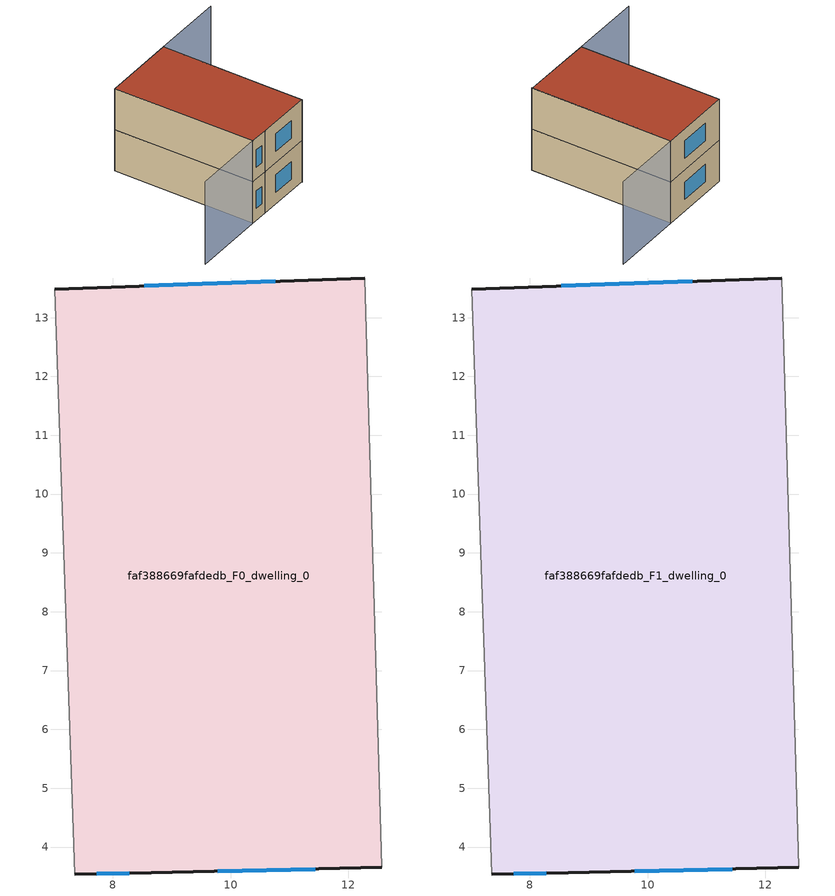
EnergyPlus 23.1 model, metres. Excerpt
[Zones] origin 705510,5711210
faf388669fafdedb_F0_dwelling_0
 floor ground (EU_floor_Construction): 12.28,13.67 12.57,3.65 8.65,3.56 7.35,3.54 7.01,13.48 z0
 wall outside (EU_wall_Construction): 7.35,3.54 8.65,3.56 12.57,3.65 / 12.28,13.67 7.01,13.48 z0:3
 wall adiabatic (EU_wall_Construction): 12.57,3.65 12.28,13.67 / 7.01,13.48 7.35,3.54 z0:3
 window (EU_Window_Construction): 9.78,3.59 11.44,3.63 / 7.72,3.55 8.27,3.55 / 10.75,13.62 8.53,13.54 z0.87:2.13
faf388669fafdedb_F1_dwelling_0
 floor to faf388669fafdedb_F0_dwelling_0 (EU_floor_Construction): 12.28,13.67 12.57,3.65 8.65,3.56 7.35,3.54 7.01,13.48 z3
 wall outside (EU_wall_Construction): 7.35,3.54 8.65,3.56 12.57,3.65 / 12.28,13.67 7.01,13.48 z3:6
 wall adiabatic (EU_wall_Construction): 12.57,3.65 12.28,13.67 / 7.01,13.48 7.35,3.54 z3:6
 window (EU_Window_Construction): 9.78,3.59 11.44,3.63 / 7.72,3.55 8.27,3.55 / 10.75,13.62 8.53,13.54 z3.87:5.13
 roof outside (EU_roof_Construction): 12.57,3.65 12.28,13.67 7.01,13.48 7.35,3.54 8.65,3.56 z6
shading: 7.01,13.48 7.35,3.53 / 7.35,3.53 2.18,3.36 / 12.57,3.64 12.22,13.67 / 12.22,13.67 17.41,13.86 z0:6
[Building]
EU S2 Campaign: North Axis=0; Terrain=City; Solar Distribution=FullExterior
[Site:Location]
London: Latitude=51.5; Longitude=-0.5; Time Zone=0; Elevation=25
[SizingPeriod:WeatherFileDays]
AnnualSizingPeriod: Begin Month=1; Begin Day of Month=1; End Month=12; End Day of Month=31; Day of Week for Start Day=Monday; Use Weather File Daylight Saving Period=No; Use Weather File Rain and Snow Indicators=No
[MATERIAL]
EU_InternalMass_Material: Roughness=MediumRough; Thickness=0.1; Conductivity=1; Density=1800; Specific Heat=900; Thermal Absorptance=0.9; Solar Absorptance=0.7; Visible Absorptance=0.7
[MATERIAL:NOMASS] Roughness=MediumRough; Thermal Absorptance=0.9; Solar Absorptance=0.7; Visible Absorptance=0.7
Name | Thermal Resistance
EU_wall_NoMass | 0.724719
EU_roof_NoMass | 2.98947
EU_floor_NoMass | 2.39157
[WINDOWMATERIAL:SIMPLEGLAZINGSYSTEM]
EU_Window_SimpleGlazing: UFactor=2.63425; Solar Heat Gain Coefficient=0.76; Visible Transmittance=0.76
[CONSTRUCTION]
EU_wall_Construction: EU_wall_NoMass
EU_roof_Construction: EU_roof_NoMass
EU_floor_Construction: EU_floor_NoMass
EU_Window_Construction: EU_Window_SimpleGlazing
EU_InternalMass_Construction: EU_InternalMass_Material
[ZONE] Type=1; Multiplier=1; Ceiling Height=autocalculate; Floor Area=autocalculate; Part of Total Floor Area=Yes
Name | Volume
faf388669fafdedb_F0_dwelling_0 | 157.428
faf388669fafdedb_F1_dwelling_0 | 157.427
[INTERNALMASS] Construction=EU_InternalMass_Construction; Surface Area=52.4761
Name | Zone or ZoneList
faf388669fafdedb_F0_dwelling_0_EU_InternalMass | faf388669fafdedb_F0_dwelling_0
faf388669fafdedb_F1_dwelling_0_EU_InternalMass | faf388669fafdedb_F1_dwelling_0
[OTHEREQUIPMENT] Fuel Type=Electricity; Design Level Calculation Method=Watts/Area; Power per Zone Floor Area=1; Fraction Latent=0; Fraction Radiant=0; Fraction Lost=0; Carbon Dioxide Generation Rate=0; EndUse Subcategory=EU_Step8_InternalGains
Name | Zone or ZoneList or Space or SpaceList | Schedule
EU_Step8_InternalGain_faf388669fafdedb_F0_dwelling_0_f000 | faf388669fafdedb_F0_dwelling_0 | EU_Step8_GainSchedule_faf388669fafdedb_F0_dwelling_0_f000
EU_Step8_InternalGain_faf388669fafdedb_F1_dwelling_0_f000 | faf388669fafdedb_F1_dwelling_0 | EU_Step8_GainSchedule_faf388669fafdedb_F1_dwelling_0_f000
[ZONEVENTILATION:DESIGNFLOWRATE] Schedule=EU_AlwaysOn; Design Flow Rate Calculation Method=AirChanges/Hour; Air Changes per Hour=0.418135; Ventilation Type=Natural; Fan Pressure Rise=0; Fan Total Efficiency=1; Constant Term Coefficient=1; Temperature Term Coefficient=0; Velocity Term Coefficient=0; Velocity Squared Term Coefficient=0; Minimum Indoor Temperature=-100; Maximum Indoor Temperature=100; Delta Temperature=-100; Minimum Outdoor Temperature=-100; Maximum Outdoor Temperature=100; Maximum Wind Speed=40
Name | Zone or ZoneList or Space or SpaceList
EU_ConstantAir_faf388669fafdedb_F0_dwelling_0 | faf388669fafdedb_F0_dwelling_0
EU_ConstantAir_faf388669fafdedb_F1_dwelling_0 | faf388669fafdedb_F1_dwelling_0
[HVACTEMPLATE:THERMOSTAT] Constant Heating Setpoint=20; Constant Cooling Setpoint=50
EU_HeatOnly_faf388669fafdedb_F0_dwelling_0; EU_HeatOnly_faf388669fafdedb_F1_dwelling_0
[HVACTEMPLATE:ZONE:IDEALLOADSAIRSYSTEM] System Availability Schedule=EU_AlwaysOn; Maximum Heating Supply Air Temperature=50; Minimum Cooling Supply Air Temperature=13; Maximum Heating Supply Air Humidity Ratio=0.0156; Minimum Cooling Supply Air Humidity Ratio=0.0077; Heating Limit=NoLimit; Cooling Limit=NoLimit; Heating Availability Schedule=EU_AlwaysOn; Cooling Availability Schedule=EU_CoolingOff; Dehumidification Control Type=ConstantSensibleHeatRatio; Cooling Sensible Heat Ratio=0.7; Dehumidification Setpoint=60; Humidification Control Type=None; Humidification Setpoint=30; Outdoor Air Method=None; Outdoor Air Flow Rate per Person=0.00944; Outdoor Air Flow Rate per Zone Floor Area=0; Outdoor Air Flow Rate per Zone=0; Demand Controlled Ventilation Type=None; Outdoor Air Economizer Type=NoEconomizer; Heat Recovery Type=None; Sensible Heat Recovery Effectiveness=0.7; Latent Heat Recovery Effectiveness=0.65
Name | Template Thermostat
faf388669fafdedb_F0_dwelling_0 | EU_HeatOnly_faf388669fafdedb_F0_dwelling_0
faf388669fafdedb_F1_dwelling_0 | EU_HeatOnly_faf388669fafdedb_F1_dwelling_0
[SIZING:ZONE] Zone Cooling Design Supply Air Temperature Input Method=SupplyAirTemperature; Zone Cooling Design Supply Air Temperature=13; Zone Heating Design Supply Air Temperature Input Method=SupplyAirTemperature; Zone Heating Design Supply Air Temperature=50; Zone Cooling Design Supply Air Humidity Ratio=0.008; Zone Heating Design Supply Air Humidity Ratio=0.008; Cooling Design Air Flow Method=DesignDay; Cooling Design Air Flow Rate=0; Cooling Minimum Air Flow per Zone Floor Area=0.000762; Cooling Minimum Air Flow=0; Cooling Minimum Air Flow Fraction=0.2; Heating Design Air Flow Method=DesignDay; Heating Design Air Flow Rate=0; Heating Maximum Air Flow per Zone Floor Area=0.002032; Heating Maximum Air Flow=0.141576; Heating Maximum Air Flow Fraction=0.3; Account for Dedicated Outdoor Air System=No; Dedicated Outdoor Air System Control Strategy=NeutralSupplyAir; Dedicated Outdoor Air Low Setpoint Temperature for Design=autosize; Dedicated Outdoor Air High Setpoint Temperature for Design=autosize; Zone Load Sizing Method=Sensible Load Only No Latent Load; Zone Latent Cooling Design Supply Air Humidity Ratio Input Method=HumidityRatioDifference; Zone Cooling Design Supply Air Humidity Ratio Difference=0.005; Zone Latent Heating Design Supply Air Humidity Ratio Input Method=HumidityRatioDifference; Zone Humidification Design Supply Air Humidity Ratio Difference=0.005
faf388669fafdedb_F0_dwelling_0; faf388669fafdedb_F1_dwelling_0
[SCHEDULE:CONSTANT]
Name | Hourly Value
EU_AlwaysOn | 1
EU_CoolingOff | 0
[SCHEDULE:FILE] Column Number=1; Rows to Skip at Top=0; Number of Hours of Data=8760; Column Separator=Comma; Interpolate to Timestep=No; Minutes per Item=60; Adjust Schedule for Daylight Savings=Yes
Name | File
EU_Step8_GainSchedule_faf388669fafdedb_F0_dwelling_0_f000 | ../../schedules/faf388669fafdedb/faf388669fafdedb_F0_dwelling_0_f000_gain.csv
EU_Step8_GainSchedule_faf388669fafdedb_F1_dwelling_0_f000 | ../../schedules/faf388669fafdedb/faf388669fafdedb_F1_dwelling_0_f000_gain.csv
